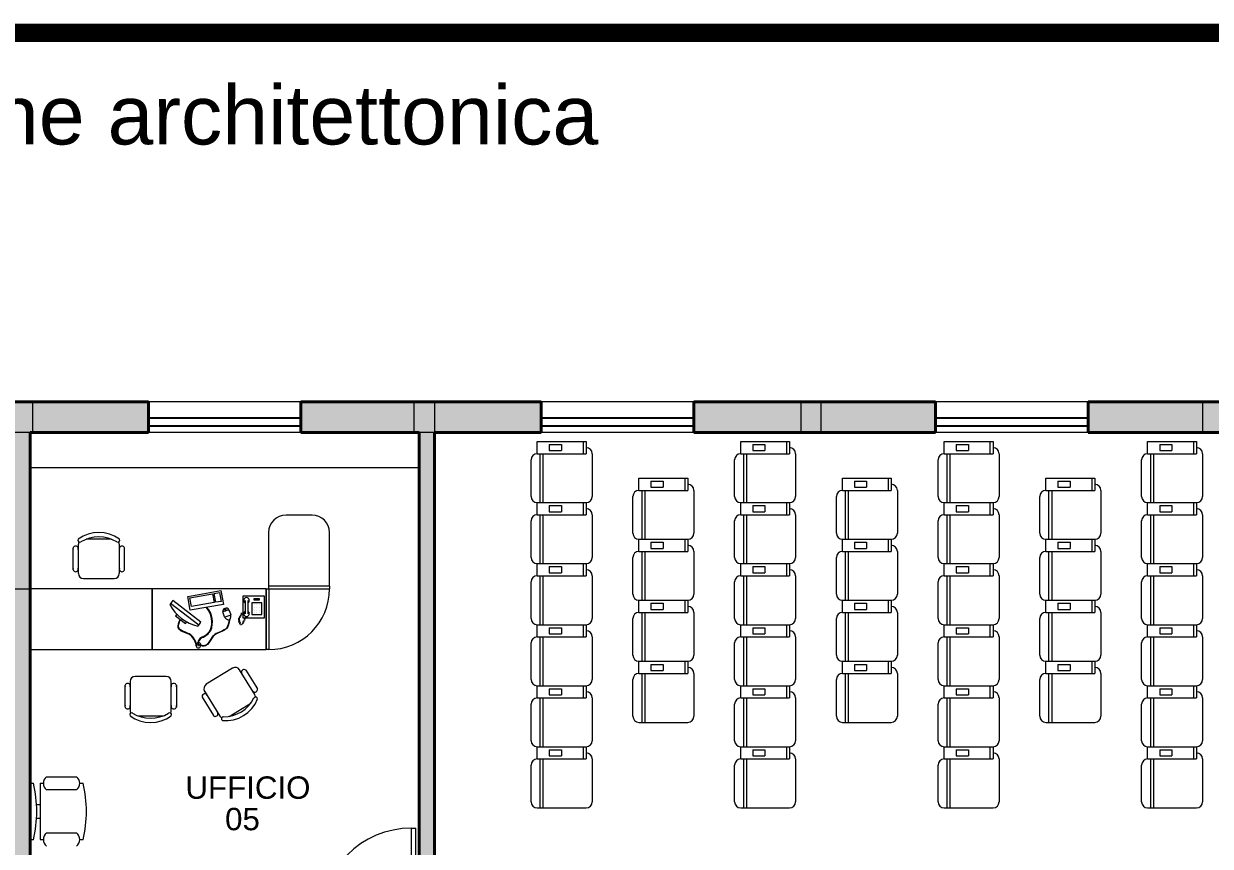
# Model space of a CAD drawing. Header units: millimetres. Extents: x 302.6 to 349.1, y 166.4 to 192.5.
# Drawn here: x 320.04 to 331.7, y 182.77 to 190.85 of the extents above; entities that cross this region are included whole.
import ezdxf

# ---------------------------------------------------------------- set-up
doc = ezdxf.new("R2010")
doc.units = ezdxf.units.MM
for name, color, linetype, lineweight in [('ARREDI attrezzature - furniture', 175, 'Continuous', 9), ('MURATURA sezioni - section wall', 7, 'Continuous', 40), ('PILASTRI struttura - structure', 7, 'Continuous', 13), ('PORTE  - doors', 252, 'Continuous', 5), ('PROIEZIONI finissime - fine lines', 251, 'Continuous', 9), ('www.archweb.it - All rights reserved', 2, 'Continuous', 5)]:
    doc.layers.add(name, color=color, linetype=linetype, lineweight=lineweight)
doc.layers.add('MURATURA tratteggi - hatch wall', color=253, linetype='Continuous', true_color=0xa1a1a1)
doc.layers.add('VETRATE sezioni - windows sections', color=171, linetype='Continuous', true_color=0x4d79ff)
doc.layers.add('SCRITTE - txt', color=252, linetype='Continuous')
doc.styles.get("Standard").update_dxf_attribs({"font": 'arial.ttf'})

msp = doc.modelspace()

# ---------------------------------------------------------------- hatches: boundary and pattern name
at = {"layer": 'MURATURA tratteggi - hatch wall'}
h = msp.add_hatch(color=256, dxfattribs=at)
h.dxf.hatch_style = 1
h.paths.add_polyline_path([(303.026, 186.835), (302.726, 186.835), (302.726, 178.747), (303.026, 178.747), (303.026, 179.797), (304.576, 179.797), (304.576, 179.947), (303.026, 179.947), (303.026, 181.947), (306.226, 181.947), (306.226, 182.097), (303.026, 182.097)])
h.paths.add_polyline_path([(304.376, 187.135), (303.026, 187.135), (303.026, 186.835), (304.376, 186.835)])
h.paths.add_polyline_path([(307.226, 187.135), (305.876, 187.135), (305.876, 186.835), (307.226, 186.835)])
h.paths.add_polyline_path([(308.539, 187.135), (307.426, 187.135), (307.426, 186.835), (308.539, 186.835)])
h.paths.add_polyline_path([(307.376, 186.835), (307.226, 186.835), (307.226, 178.747), (307.376, 178.747)])
h.paths.add_polyline_path([(314.576, 182.097), (311.351, 182.097), (311.351, 186.835), (311.201, 186.835), (311.201, 182.097), (308.376, 182.097), (308.376, 181.947), (311.201, 181.947), (311.201, 179.947), (309.651, 179.947), (309.651, 179.797), (311.201, 179.797), (311.201, 178.747), (311.351, 178.747), (311.351, 179.797), (312.901, 179.797), (312.901, 179.947), (311.351, 179.947), (311.351, 181.947), (314.576, 181.947)])
h.paths.add_polyline_path([(306.226, 178.597), (304.576, 178.597), (304.576, 179.097), (304.426, 179.097), (304.426, 178.597), (303.026, 178.597), (303.026, 178.447), (306.226, 178.447)])
h.paths.add_polyline_path([(305.026, 176.447), (304.726, 176.447), (304.726, 175.397), (302.726, 175.397), (302.726, 173.597), (303.026, 173.597), (303.026, 175.097), (304.876, 175.097), (304.876, 174.897), (305.026, 174.897), (305.026, 175.097)])
h.paths.add_polyline_path([(307.226, 173.597), (305.026, 173.597), (305.026, 173.997), (304.876, 173.997), (304.876, 173.597), (303.026, 173.597), (303.026, 173.297), (307.226, 173.297)])
h.paths.add_polyline_path([(314.426, 176.447), (306.726, 176.447), (306.726, 176.297), (311.176, 176.297), (311.176, 173.597), (311.326, 173.597), (311.326, 176.297), (314.426, 176.297)])
h.paths.add_polyline_path([(320.286, 176.447), (320.126, 176.447), (315.576, 176.447), (315.576, 176.297), (319.976, 176.297), (319.976, 173.597), (320.126, 173.597), (320.126, 176.297), (320.286, 176.297)])
h.paths.add_polyline_path([(325.18, 176.447), (321.286, 176.447), (321.286, 176.297), (323.876, 176.297), (323.876, 173.597), (324.076, 173.597), (324.076, 176.297), (325.18, 176.297)])
h.paths.add_polyline_path([(311.176, 173.597), (307.426, 173.597), (307.426, 173.297), (311.176, 173.297)])
h.paths.add_polyline_path([(315.551, 173.597), (314.426, 173.597), (314.426, 175.297), (314.426, 175.447), (314.276, 175.447), (314.276, 173.597), (311.376, 173.597), (311.376, 173.297), (315.551, 173.297)])
h.paths.add_polyline_path([(315.726, 175.447), (315.12, 175.447), (315.12, 175.297), (315.576, 175.297), (315.576, 173.597), (315.726, 173.597)])
h.paths.add_polyline_path([(319.926, 173.597), (315.751, 173.597), (315.751, 173.297), (319.926, 173.297)])
h.paths.add_polyline_path([(323.876, 173.597), (320.126, 173.597), (320.126, 173.297), (323.876, 173.297)])
h.paths.add_polyline_path([(327.676, 173.597), (324.076, 173.597), (324.076, 173.297), (327.676, 173.297)])
h.paths.add_polyline_path([(331.626, 173.597), (327.876, 173.597), (327.876, 173.297), (331.626, 173.297)])
h.paths.add_polyline_path([(336.001, 173.597), (331.826, 173.597), (331.826, 173.297), (336.001, 173.297)])
h.paths.add_polyline_path([(340.376, 173.597), (336.201, 173.597), (336.201, 173.297), (340.376, 173.297)])
h.paths.add_polyline_path([(339.225, 176.447), (332.978, 176.447), (332.978, 176.297), (336.026, 176.297), (336.026, 173.597), (336.176, 173.597), (336.176, 176.297), (339.225, 176.297)])
h.paths.add_polyline_path([(331.776, 176.447), (331.163, 176.447), (331.163, 176.297), (331.626, 176.297), (331.626, 175.447), (331.626, 173.597), (331.776, 173.597), (331.776, 175.297), (333.628, 175.297), (333.628, 175.447), (331.776, 175.447)])
h.paths.add_polyline_path([(311.176, 187.135), (310.039, 187.135), (310.039, 186.835), (311.176, 186.835)])
h.paths.add_polyline_path([(312.714, 187.135), (311.376, 187.135), (311.376, 186.835), (312.714, 186.835)])
h.paths.add_polyline_path([(315.551, 187.135), (314.214, 187.135), (314.214, 186.835), (315.551, 186.835)])
h.paths.add_polyline_path([(317.089, 187.135), (315.751, 187.135), (315.751, 186.835), (317.089, 186.835)])
h.paths.add_polyline_path([(319.926, 187.135), (318.589, 187.135), (318.589, 186.835), (319.926, 186.835)])
h.paths.add_polyline_path([(321.264, 187.135), (320.126, 187.135), (320.126, 186.835), (321.264, 186.835)])
h.paths.add_polyline_path([(323.876, 187.135), (322.764, 187.135), (322.764, 186.835), (323.876, 186.835)])
h.paths.add_polyline_path([(325.126, 187.135), (324.076, 187.135), (324.076, 186.835), (325.126, 186.835)])
h.paths.add_polyline_path([(327.676, 187.135), (326.626, 187.135), (326.626, 186.835), (327.676, 186.835)])
h.paths.add_polyline_path([(329.001, 187.135), (327.876, 187.135), (327.876, 186.835), (329.001, 186.835)])
h.paths.add_polyline_path([(336.001, 187.135), (334.664, 187.135), (334.664, 186.835), (336.001, 186.835)])
h.paths.add_polyline_path([(331.626, 187.135), (330.501, 187.135), (330.501, 186.835), (331.626, 186.835)])
h.paths.add_polyline_path([(333.164, 187.135), (331.826, 187.135), (331.826, 186.835), (333.164, 186.835)])
h.paths.add_polyline_path([(337.539, 187.135), (336.201, 187.135), (336.201, 186.835), (337.539, 186.835)])
h.paths.add_polyline_path([(340.376, 187.135), (339.039, 187.135), (339.039, 186.835), (340.376, 186.835)])
h.paths.add_polyline_path([(341.701, 187.135), (340.576, 187.135), (340.576, 186.835), (341.701, 186.835)])
h.paths.add_polyline_path([(344.326, 187.135), (343.201, 187.135), (343.201, 186.835), (344.326, 186.835)])
h.paths.add_polyline_path([(348.726, 187.135), (344.526, 187.135), (344.526, 186.835), (348.726, 186.835)])
h.paths.add_polyline_path([(349.026, 186.835), (348.726, 186.835), (348.726, 178.747), (349.026, 178.747)])
h.paths.add_polyline_path([(348.726, 178.747), (346.726, 178.747), (346.726, 178.447), (348.726, 178.447)])
h.paths.add_polyline_path([(347.026, 176.447), (346.726, 176.447), (346.726, 174.897), (346.876, 174.897), (346.876, 175.097), (348.726, 175.097), (348.726, 173.597), (349.026, 173.597), (349.026, 175.397), (347.026, 175.397)])
h.paths.add_polyline_path([(348.726, 173.597), (346.876, 173.597), (346.876, 173.997), (346.726, 173.997), (346.726, 173.597), (344.526, 173.597), (344.526, 173.297), (348.726, 173.297)])
h.paths.add_polyline_path([(344.326, 173.597), (340.576, 173.597), (340.576, 173.297), (344.326, 173.297)])
h.paths.add_polyline_path([(340.576, 176.297), (345.026, 176.297), (345.026, 176.447), (340.426, 176.447), (340.426, 175.447), (338.575, 175.447), (338.575, 175.297), (340.426, 175.297), (340.426, 173.597), (340.576, 173.597)])
h.paths.add_polyline_path([(311.176, 178.597), (309.801, 178.597), (309.801, 179.097), (309.651, 179.097), (309.651, 178.597), (308.426, 178.597), (308.426, 178.447), (311.176, 178.447)])
h.paths.add_polyline_path([(314.551, 178.597), (312.901, 178.597), (312.901, 179.097), (312.751, 179.097), (312.751, 178.597), (311.376, 178.597), (311.376, 178.447), (314.551, 178.447)])
h.paths.add_polyline_path([(315.726, 186.835), (315.576, 186.835), (315.576, 178.747), (315.726, 178.747)])
h.paths.add_polyline_path([(322.926, 182.097), (320.101, 182.097), (320.101, 186.835), (319.951, 186.835), (319.951, 182.097), (316.726, 182.097), (316.726, 181.947), (319.951, 181.947), (319.951, 179.947), (318.401, 179.947), (318.401, 179.797), (319.951, 179.797), (319.951, 178.747), (320.101, 178.747), (320.101, 179.797), (321.651, 179.797), (321.651, 179.947), (320.101, 179.947), (320.101, 181.947), (322.926, 181.947)])
h.paths.add_polyline_path([(319.926, 178.597), (318.551, 178.597), (318.551, 179.097), (318.401, 179.097), (318.401, 178.597), (316.751, 178.597), (316.751, 178.447), (319.926, 178.447)])
h.paths.add_polyline_path([(322.876, 178.597), (321.651, 178.597), (321.651, 179.097), (321.501, 179.097), (321.501, 178.597), (320.126, 178.597), (320.126, 178.447), (322.876, 178.447)])
h.paths.add_polyline_path([(324.076, 186.835), (323.926, 186.835), (323.926, 178.747), (324.076, 178.747)])
h.paths.add_polyline_path([(337.375, 175.697), (337.325, 175.697), (337.325, 175.447), (336.176, 175.447), (336.176, 175.397), (337.375, 175.397)], flags=17)
h.paths.add_polyline_path([(337.375, 174.797), (337.325, 174.797), (337.325, 174.547), (336.176, 174.547), (336.176, 174.497), (337.375, 174.497)], flags=17)
h.paths.add_polyline_path([(337.376, 173.897), (337.326, 173.897), (337.326, 173.597), (337.376, 173.597)], flags=17)
h.paths.add_polyline_path([(336.026, 175.447), (334.878, 175.447), (334.878, 175.697), (334.828, 175.697), (334.828, 175.397), (336.026, 175.397)], flags=17)
h.paths.add_polyline_path([(336.026, 174.547), (334.878, 174.547), (334.878, 174.797), (334.828, 174.797), (334.828, 174.497), (336.026, 174.497)], flags=17)
h.paths.add_polyline_path([(334.876, 173.897), (334.826, 173.897), (334.826, 173.597), (334.876, 173.597)], flags=17)
at = {"layer": 'MURATURA tratteggi - hatch wall', "true_color": 0x707070}
h = msp.add_hatch(color=8, dxfattribs=at)
h.dxf.hatch_style = 1
h.paths.add_polyline_path([(349.026, 173.297), (348.726, 173.297), (348.726, 173.597), (349.026, 173.597)], flags=17)
h.paths.add_polyline_path([(349.026, 173.297), (348.726, 173.297), (348.726, 173.597), (349.026, 173.597)], flags=17)
h.paths.add_polyline_path([(348.726, 186.835), (349.026, 186.835), (349.026, 187.135), (348.726, 187.135)])
h.paths.add_polyline_path([(344.326, 173.297), (344.526, 173.297), (344.526, 173.597), (344.326, 173.597)], flags=17)
h.paths.add_polyline_path([(344.326, 173.297), (344.526, 173.297), (344.526, 173.597), (344.326, 173.597)], flags=17)
h.paths.add_polyline_path([(348.726, 173.297), (349.026, 173.297), (349.026, 173.597), (348.726, 173.597)], flags=17)
h.paths.add_polyline_path([(348.726, 173.297), (349.026, 173.297), (349.026, 173.597), (348.726, 173.597)], flags=17)
h.paths.add_polyline_path([(302.726, 173.297), (303.026, 173.297), (303.026, 173.597), (302.726, 173.597)], flags=17)
h.paths.add_polyline_path([(302.726, 173.297), (303.026, 173.297), (303.026, 173.597), (302.726, 173.597)], flags=17)
h.paths.add_polyline_path([(307.226, 173.297), (307.426, 173.297), (307.426, 173.597), (307.226, 173.597)], flags=17)
h.paths.add_polyline_path([(307.226, 173.297), (307.426, 173.297), (307.426, 173.597), (307.226, 173.597)], flags=17)
h.paths.add_polyline_path([(311.176, 173.297), (311.376, 173.297), (311.376, 173.597), (311.176, 173.597)], flags=17)
h.paths.add_polyline_path([(315.551, 173.297), (315.751, 173.297), (315.751, 173.597), (315.551, 173.597)])
h.paths.add_polyline_path([(311.176, 173.297), (311.376, 173.297), (311.376, 173.597), (311.176, 173.597)], flags=17)
h.paths.add_polyline_path([(319.926, 173.297), (320.126, 173.297), (320.126, 173.597), (319.926, 173.597)])
h.paths.add_polyline_path([(324.076, 173.297), (323.876, 173.297), (323.876, 173.597), (324.076, 173.597)])
h.paths.add_polyline_path([(336.201, 173.297), (336.001, 173.297), (336.001, 173.597), (336.201, 173.597)])
h.paths.add_polyline_path([(340.576, 173.297), (340.376, 173.297), (340.376, 173.597), (340.576, 173.597)])
h.paths.add_polyline_path([(331.826, 173.297), (331.626, 173.297), (331.626, 173.597), (331.826, 173.597)])
h.paths.add_polyline_path([(327.676, 173.297), (327.876, 173.297), (327.876, 173.597), (327.676, 173.597)])
h.paths.add_polyline_path([(324.076, 186.835), (323.876, 186.835), (323.876, 187.135), (324.076, 187.135)])
h.paths.add_polyline_path([(320.126, 186.835), (319.926, 186.835), (319.926, 187.135), (320.126, 187.135)])
h.paths.add_polyline_path([(324.076, 178.447), (323.876, 178.447), (323.876, 178.747), (324.076, 178.747)])
h.paths.add_polyline_path([(320.126, 178.447), (319.926, 178.447), (319.926, 178.747), (320.126, 178.747)])
h.paths.add_polyline_path([(315.751, 186.835), (315.551, 186.835), (315.551, 187.135), (315.751, 187.135)])
h.paths.add_polyline_path([(315.751, 178.447), (315.551, 178.447), (315.551, 178.747), (315.751, 178.747)])
h.paths.add_polyline_path([(303.026, 186.835), (302.726, 186.835), (302.726, 187.135), (303.026, 187.135)])
h.paths.add_polyline_path([(303.026, 178.447), (302.726, 178.447), (302.726, 178.747), (303.026, 178.747)])
h.paths.add_polyline_path([(311.376, 186.835), (311.176, 186.835), (311.176, 187.135), (311.376, 187.135)])
h.paths.add_polyline_path([(307.426, 186.835), (307.226, 186.835), (307.226, 187.135), (307.426, 187.135)])
h.paths.add_polyline_path([(311.376, 178.447), (311.176, 178.447), (311.176, 178.747), (311.376, 178.747)])
h.paths.add_polyline_path([(307.426, 178.447), (307.226, 178.447), (307.226, 178.747), (307.426, 178.747)])
h.paths.add_polyline_path([(327.676, 186.835), (327.876, 186.835), (327.876, 187.135), (327.676, 187.135)])
h.paths.add_polyline_path([(331.626, 186.835), (331.826, 186.835), (331.826, 187.135), (331.626, 187.135)])
h.paths.add_polyline_path([(327.676, 178.447), (327.876, 178.447), (327.876, 178.747), (327.676, 178.747)])
h.paths.add_polyline_path([(331.626, 178.447), (331.826, 178.447), (331.826, 178.747), (331.626, 178.747)])
h.paths.add_polyline_path([(336.001, 186.835), (336.201, 186.835), (336.201, 187.135), (336.001, 187.135)])
h.paths.add_polyline_path([(336.001, 178.447), (336.201, 178.447), (336.201, 178.747), (336.001, 178.747)])
h.paths.add_polyline_path([(348.726, 178.447), (349.026, 178.447), (349.026, 178.747), (348.726, 178.747)])
h.paths.add_polyline_path([(340.376, 186.835), (340.576, 186.835), (340.576, 187.135), (340.376, 187.135)])
h.paths.add_polyline_path([(344.326, 186.835), (344.526, 186.835), (344.526, 187.135), (344.326, 187.135)])
h.paths.add_polyline_path([(340.376, 178.447), (340.576, 178.447), (340.576, 178.747), (340.376, 178.747)])
h.paths.add_polyline_path([(344.326, 178.447), (344.526, 178.447), (344.526, 178.747), (344.326, 178.747)])

# ---------------------------------------------------------------- linework, layer by layer
at = {"layer": 'ARREDI attrezzature - furniture'}
for p, q in [((325.086, 186.745), (325.566, 186.745)), ((325.086, 186.625), (325.086, 186.745)), ((325.536, 186.745), (325.536, 186.625)), ((325.566, 186.745), (325.566, 186.625)), ((327.086, 186.745), (327.566, 186.745)), ((327.086, 186.625), (327.086, 186.745)), ((327.536, 186.745), (327.536, 186.625)), ((327.566, 186.745), (327.566, 186.625)), ((329.086, 186.745), (329.566, 186.745)), ((329.086, 186.625), (329.086, 186.745)), ((329.536, 186.745), (329.536, 186.625)), ((329.566, 186.745), (329.566, 186.625)), ((331.086, 186.745), (331.566, 186.745)), ((331.086, 186.625), (331.086, 186.745)), ((331.536, 186.745), (331.536, 186.625)), ((331.566, 186.745), (331.566, 186.625)), ((325.086, 186.625), (325.566, 186.625)), ((325.116, 186.145), (325.116, 186.625)), ((325.146, 186.145), (325.146, 186.625)), ((325.204, 186.715), (325.324, 186.715)), ((325.204, 186.715), (325.204, 186.655)), ((325.204, 186.655), (325.324, 186.655)), ((325.324, 186.715), (325.324, 186.655)), ((325.626, 186.625), (325.626, 186.205)), ((327.086, 186.625), (327.566, 186.625)), ((327.116, 186.145), (327.116, 186.625)), ((327.146, 186.145), (327.146, 186.625)), ((327.204, 186.715), (327.324, 186.715)), ((327.204, 186.715), (327.204, 186.655)), ((327.204, 186.655), (327.324, 186.655)), ((327.324, 186.715), (327.324, 186.655)), ((327.626, 186.625), (327.626, 186.205)), ((329.086, 186.625), (329.566, 186.625)), ((329.116, 186.145), (329.116, 186.625)), ((329.146, 186.145), (329.146, 186.625)), ((329.204, 186.715), (329.324, 186.715)), ((329.204, 186.715), (329.204, 186.655)), ((329.204, 186.655), (329.324, 186.655)), ((329.324, 186.715), (329.324, 186.655)), ((329.626, 186.625), (329.626, 186.205)), ((331.086, 186.625), (331.566, 186.625)), ((331.116, 186.145), (331.116, 186.625)), ((331.146, 186.145), (331.146, 186.625)), ((331.204, 186.715), (331.324, 186.715)), ((331.204, 186.715), (331.204, 186.655)), ((331.204, 186.655), (331.324, 186.655)), ((331.324, 186.715), (331.324, 186.655)), ((331.626, 186.625), (331.626, 186.205)), ((325.026, 186.205), (325.026, 186.565)), ((327.026, 186.205), (327.026, 186.565)), ((329.026, 186.205), (329.026, 186.565)), ((331.026, 186.205), (331.026, 186.565)), ((326.086, 186.385), (326.566, 186.385)), ((326.086, 186.265), (326.086, 186.385)), ((326.536, 186.385), (326.536, 186.265)), ((326.566, 186.385), (326.566, 186.265)), ((328.086, 186.385), (328.566, 186.385)), ((328.086, 186.265), (328.086, 186.385)), ((328.536, 186.385), (328.536, 186.265)), ((328.566, 186.385), (328.566, 186.265)), ((330.086, 186.385), (330.566, 186.385)), ((330.086, 186.265), (330.086, 186.385)), ((330.536, 186.385), (330.536, 186.265)), ((330.566, 186.385), (330.566, 186.265)), ((326.086, 186.265), (326.566, 186.265)), ((326.116, 185.785), (326.116, 186.265)), ((326.146, 185.785), (326.146, 186.265)), ((326.204, 186.355), (326.324, 186.355)), ((326.204, 186.355), (326.204, 186.295)), ((326.204, 186.295), (326.324, 186.295)), ((326.324, 186.355), (326.324, 186.295)), ((326.626, 186.265), (326.626, 185.845)), ((328.086, 186.265), (328.566, 186.265)), ((328.116, 185.785), (328.116, 186.265)), ((328.146, 185.785), (328.146, 186.265)), ((328.204, 186.355), (328.324, 186.355)), ((328.204, 186.355), (328.204, 186.295)), ((328.204, 186.295), (328.324, 186.295)), ((328.324, 186.355), (328.324, 186.295)), ((328.626, 186.265), (328.626, 185.845)), ((330.086, 186.265), (330.566, 186.265)), ((330.116, 185.785), (330.116, 186.265)), ((330.146, 185.785), (330.146, 186.265)), ((330.204, 186.355), (330.324, 186.355)), ((330.204, 186.355), (330.204, 186.295)), ((330.204, 186.295), (330.324, 186.295)), ((330.324, 186.355), (330.324, 186.295)), ((330.626, 186.265), (330.626, 185.845)), ((325.086, 186.145), (325.566, 186.145)), ((325.086, 186.025), (325.086, 186.145)), ((325.086, 186.145), (325.566, 186.145)), ((325.536, 186.145), (325.536, 186.025)), ((325.566, 186.145), (325.566, 186.025)), ((326.026, 185.845), (326.026, 186.205)), ((327.086, 186.145), (327.566, 186.145)), ((327.086, 186.025), (327.086, 186.145)), ((327.086, 186.145), (327.566, 186.145)), ((327.536, 186.145), (327.536, 186.025)), ((327.566, 186.145), (327.566, 186.025)), ((328.026, 185.845), (328.026, 186.205)), ((329.086, 186.145), (329.566, 186.145)), ((329.086, 186.025), (329.086, 186.145)), ((329.086, 186.145), (329.566, 186.145)), ((329.536, 186.145), (329.536, 186.025)), ((329.566, 186.145), (329.566, 186.025)), ((330.026, 185.845), (330.026, 186.205)), ((331.086, 186.145), (331.566, 186.145)), ((331.086, 186.025), (331.086, 186.145)), ((331.086, 186.145), (331.566, 186.145)), ((331.536, 186.145), (331.536, 186.025)), ((331.566, 186.145), (331.566, 186.025)), ((325.086, 186.025), (325.566, 186.025)), ((325.116, 185.545), (325.116, 186.025)), ((325.146, 185.545), (325.146, 186.025)), ((325.204, 186.115), (325.324, 186.115)), ((325.204, 186.115), (325.204, 186.055)), ((325.204, 186.055), (325.324, 186.055)), ((325.324, 186.115), (325.324, 186.055)), ((325.626, 186.025), (325.626, 185.605)), ((327.086, 186.025), (327.566, 186.025)), ((327.116, 185.545), (327.116, 186.025)), ((327.146, 185.545), (327.146, 186.025)), ((327.204, 186.115), (327.324, 186.115)), ((327.204, 186.115), (327.204, 186.055)), ((327.204, 186.055), (327.324, 186.055)), ((327.324, 186.115), (327.324, 186.055)), ((327.626, 186.025), (327.626, 185.605)), ((329.086, 186.025), (329.566, 186.025)), ((329.116, 185.545), (329.116, 186.025)), ((329.146, 185.545), (329.146, 186.025)), ((329.204, 186.115), (329.324, 186.115)), ((329.204, 186.115), (329.204, 186.055)), ((329.204, 186.055), (329.324, 186.055)), ((329.324, 186.115), (329.324, 186.055)), ((329.626, 186.025), (329.626, 185.605)), ((331.086, 186.025), (331.566, 186.025)), ((331.116, 185.545), (331.116, 186.025)), ((331.146, 185.545), (331.146, 186.025)), ((331.204, 186.115), (331.324, 186.115)), ((331.204, 186.115), (331.204, 186.055)), ((331.204, 186.055), (331.324, 186.055)), ((331.324, 186.115), (331.324, 186.055)), ((331.626, 186.025), (331.626, 185.605)), ((325.026, 185.605), (325.026, 185.965)), ((327.026, 185.605), (327.026, 185.965)), ((329.026, 185.605), (329.026, 185.965)), ((331.026, 185.605), (331.026, 185.965)), ((326.086, 185.785), (326.566, 185.785)), ((326.086, 185.665), (326.086, 185.785)), ((326.086, 185.785), (326.566, 185.785)), ((326.536, 185.785), (326.536, 185.665)), ((326.566, 185.785), (326.566, 185.665)), ((328.086, 185.785), (328.566, 185.785)), ((328.086, 185.665), (328.086, 185.785)), ((328.086, 185.785), (328.566, 185.785)), ((328.536, 185.785), (328.536, 185.665)), ((328.566, 185.785), (328.566, 185.665)), ((330.086, 185.785), (330.566, 185.785)), ((330.086, 185.665), (330.086, 185.785)), ((330.086, 185.785), (330.566, 185.785)), ((330.536, 185.785), (330.536, 185.665)), ((330.566, 185.785), (330.566, 185.665)), ((326.204, 185.755), (326.324, 185.755)), ((326.204, 185.755), (326.204, 185.695)), ((326.204, 185.695), (326.324, 185.695)), ((326.324, 185.755), (326.324, 185.695)), ((328.204, 185.755), (328.324, 185.755)), ((328.204, 185.755), (328.204, 185.695)), ((328.204, 185.695), (328.324, 185.695)), ((328.324, 185.755), (328.324, 185.695)), ((330.204, 185.755), (330.324, 185.755)), ((330.204, 185.755), (330.204, 185.695)), ((330.204, 185.695), (330.324, 185.695)), ((330.324, 185.755), (330.324, 185.695)), ((326.026, 185.245), (326.026, 185.605)), ((326.086, 185.665), (326.566, 185.665)), ((326.116, 185.185), (326.116, 185.665)), ((326.146, 185.185), (326.146, 185.665)), ((326.626, 185.665), (326.626, 185.245)), ((328.026, 185.245), (328.026, 185.605)), ((328.086, 185.665), (328.566, 185.665)), ((328.116, 185.185), (328.116, 185.665)), ((328.146, 185.185), (328.146, 185.665)), ((328.626, 185.665), (328.626, 185.245)), ((330.026, 185.245), (330.026, 185.605)), ((330.086, 185.665), (330.566, 185.665)), ((330.116, 185.185), (330.116, 185.665)), ((330.146, 185.185), (330.146, 185.665)), ((330.626, 185.665), (330.626, 185.245)), ((325.086, 185.545), (325.566, 185.545)), ((325.086, 185.425), (325.086, 185.545)), ((325.086, 185.545), (325.566, 185.545)), ((325.204, 185.515), (325.324, 185.515)), ((325.204, 185.515), (325.204, 185.455)), ((325.204, 185.455), (325.324, 185.455)), ((325.324, 185.515), (325.324, 185.455)), ((325.536, 185.545), (325.536, 185.425)), ((325.566, 185.545), (325.566, 185.425)), ((327.086, 185.545), (327.566, 185.545)), ((327.086, 185.425), (327.086, 185.545)), ((327.086, 185.545), (327.566, 185.545)), ((327.204, 185.515), (327.324, 185.515)), ((327.204, 185.515), (327.204, 185.455)), ((327.204, 185.455), (327.324, 185.455)), ((327.324, 185.515), (327.324, 185.455)), ((327.536, 185.545), (327.536, 185.425)), ((327.566, 185.545), (327.566, 185.425)), ((329.086, 185.545), (329.566, 185.545)), ((329.086, 185.425), (329.086, 185.545)), ((329.086, 185.545), (329.566, 185.545)), ((329.204, 185.515), (329.324, 185.515)), ((329.204, 185.515), (329.204, 185.455)), ((329.204, 185.455), (329.324, 185.455)), ((329.324, 185.515), (329.324, 185.455)), ((329.536, 185.545), (329.536, 185.425)), ((329.566, 185.545), (329.566, 185.425)), ((331.086, 185.545), (331.566, 185.545)), ((331.086, 185.425), (331.086, 185.545)), ((331.086, 185.545), (331.566, 185.545)), ((331.204, 185.515), (331.324, 185.515)), ((331.204, 185.515), (331.204, 185.455)), ((331.204, 185.455), (331.324, 185.455)), ((331.324, 185.515), (331.324, 185.455)), ((331.536, 185.545), (331.536, 185.425)), ((331.566, 185.545), (331.566, 185.425)), ((325.026, 185.005), (325.026, 185.365)), ((325.086, 185.425), (325.566, 185.425)), ((325.116, 184.945), (325.116, 185.425)), ((325.146, 184.945), (325.146, 185.425)), ((325.626, 185.425), (325.626, 185.005)), ((327.026, 185.005), (327.026, 185.365)), ((327.086, 185.425), (327.566, 185.425)), ((327.116, 184.945), (327.116, 185.425)), ((327.146, 184.945), (327.146, 185.425)), ((327.626, 185.425), (327.626, 185.005)), ((329.026, 185.005), (329.026, 185.365)), ((329.086, 185.425), (329.566, 185.425)), ((329.116, 184.945), (329.116, 185.425)), ((329.146, 184.945), (329.146, 185.425)), ((329.626, 185.425), (329.626, 185.005)), ((331.026, 185.005), (331.026, 185.365)), ((331.086, 185.425), (331.566, 185.425)), ((331.116, 184.945), (331.116, 185.425)), ((331.146, 184.945), (331.146, 185.425)), ((331.626, 185.425), (331.626, 185.005)), ((321.652, 185.223), (321.977, 185.28)), ((321.676, 185.086), (321.652, 185.223)), ((321.672, 185.209), (321.895, 185.248)), ((321.687, 185.123), (321.672, 185.209)), ((321.895, 185.248), (321.91, 185.162)), ((321.912, 185.251), (321.963, 185.26)), ((321.927, 185.165), (321.912, 185.251)), ((321.963, 185.26), (321.978, 185.174)), ((321.977, 185.28), (322.002, 185.143)), ((322.407, 185.224), (322.192, 185.224)), ((322.192, 185.224), (322.192, 185.011)), ((322.407, 185.011), (322.407, 185.224)), ((322.002, 185.143), (321.676, 185.086)), ((321.91, 185.162), (321.687, 185.123)), ((321.978, 185.174), (321.927, 185.165)), ((322.379, 185.159), (322.281, 185.159)), ((322.281, 185.159), (322.281, 185.044)), ((322.355, 185.2), (322.301, 185.2)), ((322.301, 185.2), (322.301, 185.188)), ((322.301, 185.188), (322.355, 185.188)), ((322.355, 185.188), (322.355, 185.2)), ((322.379, 185.044), (322.379, 185.159)), ((326.086, 185.185), (326.566, 185.185)), ((326.086, 185.065), (326.086, 185.185)), ((326.086, 185.185), (326.566, 185.185)), ((326.204, 185.155), (326.324, 185.155)), ((326.204, 185.155), (326.204, 185.095)), ((326.204, 185.095), (326.324, 185.095)), ((326.324, 185.155), (326.324, 185.095)), ((326.536, 185.185), (326.536, 185.065)), ((326.566, 185.185), (326.566, 185.065)), ((328.086, 185.185), (328.566, 185.185)), ((328.086, 185.065), (328.086, 185.185)), ((328.086, 185.185), (328.566, 185.185)), ((328.204, 185.155), (328.324, 185.155)), ((328.204, 185.155), (328.204, 185.095)), ((328.204, 185.095), (328.324, 185.095)), ((328.324, 185.155), (328.324, 185.095)), ((328.536, 185.185), (328.536, 185.065)), ((328.566, 185.185), (328.566, 185.065)), ((330.086, 185.185), (330.566, 185.185)), ((330.086, 185.065), (330.086, 185.185)), ((330.086, 185.185), (330.566, 185.185)), ((330.204, 185.155), (330.324, 185.155)), ((330.204, 185.155), (330.204, 185.095)), ((330.204, 185.095), (330.324, 185.095)), ((330.324, 185.155), (330.324, 185.095)), ((330.536, 185.185), (330.536, 185.065)), ((330.566, 185.185), (330.566, 185.065)), ((322.192, 185.011), (322.407, 185.011)), ((322.281, 185.044), (322.379, 185.044)), ((326.026, 184.645), (326.026, 185.005)), ((326.086, 185.065), (326.566, 185.065)), ((326.116, 184.585), (326.116, 185.065)), ((326.146, 184.585), (326.146, 185.065)), ((326.626, 185.065), (326.626, 184.645)), ((328.026, 184.645), (328.026, 185.005)), ((328.086, 185.065), (328.566, 185.065)), ((328.116, 184.585), (328.116, 185.065)), ((328.146, 184.585), (328.146, 185.065)), ((328.626, 185.065), (328.626, 184.645)), ((330.026, 184.645), (330.026, 185.005)), ((330.086, 185.065), (330.566, 185.065)), ((330.116, 184.585), (330.116, 185.065)), ((330.146, 184.585), (330.146, 185.065)), ((330.626, 185.065), (330.626, 184.645)), ((325.086, 184.945), (325.566, 184.945)), ((325.086, 184.825), (325.086, 184.945)), ((325.086, 184.945), (325.566, 184.945)), ((325.204, 184.915), (325.324, 184.915)), ((325.204, 184.915), (325.204, 184.855)), ((325.204, 184.855), (325.324, 184.855)), ((325.324, 184.915), (325.324, 184.855)), ((325.536, 184.945), (325.536, 184.825)), ((325.566, 184.945), (325.566, 184.825)), ((327.086, 184.945), (327.566, 184.945)), ((327.086, 184.825), (327.086, 184.945)), ((327.086, 184.945), (327.566, 184.945)), ((327.204, 184.915), (327.324, 184.915)), ((327.204, 184.915), (327.204, 184.855)), ((327.204, 184.855), (327.324, 184.855)), ((327.324, 184.915), (327.324, 184.855)), ((327.536, 184.945), (327.536, 184.825)), ((327.566, 184.945), (327.566, 184.825)), ((329.086, 184.945), (329.566, 184.945)), ((329.086, 184.825), (329.086, 184.945)), ((329.086, 184.945), (329.566, 184.945)), ((329.204, 184.915), (329.324, 184.915)), ((329.204, 184.915), (329.204, 184.855)), ((329.204, 184.855), (329.324, 184.855)), ((329.324, 184.915), (329.324, 184.855)), ((329.536, 184.945), (329.536, 184.825)), ((329.566, 184.945), (329.566, 184.825)), ((331.086, 184.945), (331.566, 184.945)), ((331.086, 184.825), (331.086, 184.945)), ((331.086, 184.945), (331.566, 184.945)), ((331.204, 184.915), (331.324, 184.915)), ((331.204, 184.915), (331.204, 184.855)), ((331.204, 184.855), (331.324, 184.855)), ((331.324, 184.915), (331.324, 184.855)), ((331.536, 184.945), (331.536, 184.825)), ((331.566, 184.945), (331.566, 184.825)), ((325.026, 184.405), (325.026, 184.765)), ((325.086, 184.825), (325.566, 184.825)), ((325.116, 184.345), (325.116, 184.825)), ((325.146, 184.345), (325.146, 184.825)), ((325.626, 184.825), (325.626, 184.405)), ((327.026, 184.405), (327.026, 184.765)), ((327.086, 184.825), (327.566, 184.825)), ((327.116, 184.345), (327.116, 184.825)), ((327.146, 184.345), (327.146, 184.825)), ((327.626, 184.825), (327.626, 184.405)), ((329.026, 184.405), (329.026, 184.765)), ((329.086, 184.825), (329.566, 184.825)), ((329.116, 184.345), (329.116, 184.825)), ((329.146, 184.345), (329.146, 184.825)), ((329.626, 184.825), (329.626, 184.405)), ((331.026, 184.405), (331.026, 184.765)), ((331.086, 184.825), (331.566, 184.825)), ((331.116, 184.345), (331.116, 184.825)), ((331.146, 184.345), (331.146, 184.825)), ((331.626, 184.825), (331.626, 184.405)), ((326.086, 184.585), (326.566, 184.585)), ((326.086, 184.465), (326.086, 184.585)), ((326.086, 184.585), (326.566, 184.585)), ((326.204, 184.555), (326.324, 184.555)), ((326.204, 184.555), (326.204, 184.495)), ((326.324, 184.555), (326.324, 184.495)), ((326.536, 184.585), (326.536, 184.465)), ((326.566, 184.585), (326.566, 184.465)), ((328.086, 184.585), (328.566, 184.585)), ((328.086, 184.465), (328.086, 184.585)), ((328.086, 184.585), (328.566, 184.585)), ((328.204, 184.555), (328.324, 184.555)), ((328.204, 184.555), (328.204, 184.495)), ((328.324, 184.555), (328.324, 184.495)), ((328.536, 184.585), (328.536, 184.465)), ((328.566, 184.585), (328.566, 184.465)), ((330.086, 184.585), (330.566, 184.585)), ((330.086, 184.465), (330.086, 184.585)), ((330.086, 184.585), (330.566, 184.585)), ((330.204, 184.555), (330.324, 184.555)), ((330.204, 184.555), (330.204, 184.495)), ((330.324, 184.555), (330.324, 184.495)), ((330.536, 184.585), (330.536, 184.465)), ((330.566, 184.585), (330.566, 184.465)), ((326.026, 184.045), (326.026, 184.405)), ((326.086, 184.465), (326.566, 184.465)), ((326.116, 183.985), (326.116, 184.465)), ((326.146, 183.985), (326.146, 184.465)), ((326.204, 184.495), (326.324, 184.495)), ((326.626, 184.465), (326.626, 184.045)), ((328.026, 184.045), (328.026, 184.405)), ((328.086, 184.465), (328.566, 184.465)), ((328.116, 183.985), (328.116, 184.465)), ((328.146, 183.985), (328.146, 184.465)), ((328.204, 184.495), (328.324, 184.495)), ((328.626, 184.465), (328.626, 184.045)), ((330.026, 184.045), (330.026, 184.405)), ((330.086, 184.465), (330.566, 184.465)), ((330.116, 183.985), (330.116, 184.465)), ((330.146, 183.985), (330.146, 184.465)), ((330.204, 184.495), (330.324, 184.495)), ((330.626, 184.465), (330.626, 184.045)), ((325.086, 184.345), (325.566, 184.345)), ((325.086, 184.225), (325.086, 184.345)), ((325.086, 184.345), (325.566, 184.345)), ((325.204, 184.315), (325.324, 184.315)), ((325.204, 184.315), (325.204, 184.255)), ((325.324, 184.315), (325.324, 184.255)), ((325.536, 184.345), (325.536, 184.225)), ((325.566, 184.345), (325.566, 184.225)), ((327.086, 184.345), (327.566, 184.345)), ((327.086, 184.225), (327.086, 184.345)), ((327.086, 184.345), (327.566, 184.345)), ((327.204, 184.315), (327.324, 184.315)), ((327.204, 184.315), (327.204, 184.255)), ((327.324, 184.315), (327.324, 184.255)), ((327.536, 184.345), (327.536, 184.225)), ((327.566, 184.345), (327.566, 184.225)), ((329.086, 184.345), (329.566, 184.345)), ((329.086, 184.225), (329.086, 184.345)), ((329.086, 184.345), (329.566, 184.345)), ((329.204, 184.315), (329.324, 184.315)), ((329.204, 184.315), (329.204, 184.255)), ((329.324, 184.315), (329.324, 184.255)), ((329.536, 184.345), (329.536, 184.225)), ((329.566, 184.345), (329.566, 184.225)), ((331.086, 184.345), (331.566, 184.345)), ((331.086, 184.225), (331.086, 184.345)), ((331.086, 184.345), (331.566, 184.345)), ((331.204, 184.315), (331.324, 184.315)), ((331.204, 184.315), (331.204, 184.255)), ((331.324, 184.315), (331.324, 184.255)), ((331.536, 184.345), (331.536, 184.225)), ((331.566, 184.345), (331.566, 184.225)), ((325.026, 183.805), (325.026, 184.165)), ((325.086, 184.225), (325.566, 184.225)), ((325.116, 183.745), (325.116, 184.225)), ((325.146, 183.745), (325.146, 184.225)), ((325.204, 184.255), (325.324, 184.255)), ((325.626, 184.225), (325.626, 183.805)), ((327.026, 183.805), (327.026, 184.165)), ((327.086, 184.225), (327.566, 184.225)), ((327.116, 183.745), (327.116, 184.225)), ((327.146, 183.745), (327.146, 184.225)), ((327.204, 184.255), (327.324, 184.255)), ((327.626, 184.225), (327.626, 183.805)), ((329.026, 183.805), (329.026, 184.165)), ((329.086, 184.225), (329.566, 184.225)), ((329.116, 183.745), (329.116, 184.225)), ((329.146, 183.745), (329.146, 184.225)), ((329.204, 184.255), (329.324, 184.255)), ((329.626, 184.225), (329.626, 183.805)), ((331.026, 183.805), (331.026, 184.165)), ((331.086, 184.225), (331.566, 184.225)), ((331.116, 183.745), (331.116, 184.225)), ((331.146, 183.745), (331.146, 184.225)), ((331.204, 184.255), (331.324, 184.255)), ((331.626, 184.225), (331.626, 183.805)), ((326.086, 183.985), (326.566, 183.985)), ((328.086, 183.985), (328.566, 183.985)), ((330.086, 183.985), (330.566, 183.985)), ((325.086, 183.745), (325.566, 183.745)), ((325.086, 183.625), (325.086, 183.745)), ((325.086, 183.745), (325.566, 183.745)), ((325.204, 183.715), (325.324, 183.715)), ((325.204, 183.715), (325.204, 183.655)), ((325.324, 183.715), (325.324, 183.655)), ((325.536, 183.745), (325.536, 183.625)), ((325.566, 183.745), (325.566, 183.625)), ((327.086, 183.745), (327.566, 183.745)), ((327.086, 183.625), (327.086, 183.745)), ((327.086, 183.745), (327.566, 183.745)), ((327.204, 183.715), (327.324, 183.715)), ((327.204, 183.715), (327.204, 183.655)), ((327.324, 183.715), (327.324, 183.655)), ((327.536, 183.745), (327.536, 183.625)), ((327.566, 183.745), (327.566, 183.625)), ((329.086, 183.745), (329.566, 183.745)), ((329.086, 183.625), (329.086, 183.745)), ((329.086, 183.745), (329.566, 183.745)), ((329.204, 183.715), (329.324, 183.715)), ((329.204, 183.715), (329.204, 183.655)), ((329.324, 183.715), (329.324, 183.655)), ((329.536, 183.745), (329.536, 183.625)), ((329.566, 183.745), (329.566, 183.625)), ((331.086, 183.745), (331.566, 183.745)), ((331.086, 183.625), (331.086, 183.745)), ((331.086, 183.745), (331.566, 183.745)), ((331.204, 183.715), (331.324, 183.715)), ((331.204, 183.715), (331.204, 183.655)), ((331.324, 183.715), (331.324, 183.655)), ((331.536, 183.745), (331.536, 183.625)), ((331.566, 183.745), (331.566, 183.625)), ((325.086, 183.625), (325.566, 183.625)), ((325.116, 183.145), (325.116, 183.625)), ((325.146, 183.145), (325.146, 183.625)), ((325.204, 183.655), (325.324, 183.655)), ((325.626, 183.625), (325.626, 183.205)), ((327.086, 183.625), (327.566, 183.625)), ((327.116, 183.145), (327.116, 183.625)), ((327.146, 183.145), (327.146, 183.625)), ((327.204, 183.655), (327.324, 183.655)), ((327.626, 183.625), (327.626, 183.205)), ((329.086, 183.625), (329.566, 183.625)), ((329.116, 183.145), (329.116, 183.625)), ((329.146, 183.145), (329.146, 183.625)), ((329.204, 183.655), (329.324, 183.655)), ((329.626, 183.625), (329.626, 183.205)), ((331.086, 183.625), (331.566, 183.625)), ((331.116, 183.145), (331.116, 183.625)), ((331.146, 183.145), (331.146, 183.625)), ((331.204, 183.655), (331.324, 183.655)), ((331.626, 183.625), (331.626, 183.205)), ((325.026, 183.205), (325.026, 183.565)), ((327.026, 183.205), (327.026, 183.565)), ((329.026, 183.205), (329.026, 183.565)), ((331.026, 183.205), (331.026, 183.565)), ((325.086, 183.145), (325.566, 183.145)), ((327.086, 183.145), (327.566, 183.145)), ((329.086, 183.145), (329.566, 183.145)), ((331.086, 183.145), (331.566, 183.145))]:
    msp.add_line(p, q, dxfattribs=at)
at = {"layer": 'ARREDI attrezzature - furniture', "linetype": 'Continuous', "ltscale": 0.8}
for p, q in [((323.926, 186.485), (320.101, 186.485)), ((322.873, 186.021), (322.617, 186.021)), ((320.902, 185.785), (320.652, 185.785)), ((322.447, 185.297), (322.447, 185.851)), ((323.044, 185.323), (323.044, 185.851)), ((320.524, 185.484), (320.524, 185.699)), ((320.575, 185.735), (320.575, 185.449)), ((320.979, 185.449), (320.979, 185.735)), ((321.029, 185.484), (321.029, 185.699)), ((320.626, 185.398), (320.928, 185.398)), ((323.044, 185.323), (322.447, 185.323)), ((323.044, 185.323), (323.044, 185.297)), ((319.951, 185.297), (320.101, 185.297)), ((321.301, 185.297), (320.101, 185.297)), ((320.101, 185.297), (320.101, 184.7)), ((321.301, 184.7), (321.301, 185.297)), ((321.301, 185.297), (321.301, 184.7)), ((322.421, 185.297), (321.301, 185.297)), ((322.421, 185.297), (323.044, 185.297)), ((322.421, 185.297), (322.421, 184.7)), ((322.421, 184.7), (322.421, 185.297)), ((322.447, 185.297), (322.447, 184.7)), ((321.503, 185.182), (321.474, 185.144)), ((321.759, 184.94), (321.481, 185.153)), ((321.503, 185.182), (321.503, 185.182)), ((321.781, 184.969), (321.503, 185.182)), ((322.056, 185.092), (321.995, 185.07)), ((322.056, 185.092), (322.074, 185.044)), ((322.216, 185.183), (322.216, 185.052)), ((322.242, 185.183), (322.242, 185.052)), ((322.305, 185.139), (322.305, 185.139)), ((322.305, 185.114), (322.305, 185.114)), ((322.305, 185.089), (322.305, 185.089)), ((322.33, 185.139), (322.33, 185.139)), ((322.33, 185.114), (322.33, 185.114)), ((322.33, 185.089), (322.33, 185.089)), ((322.355, 185.139), (322.355, 185.139)), ((322.355, 185.114), (322.355, 185.114)), ((322.355, 185.089), (322.355, 185.089)), ((321.544, 185.049), (321.53, 185.031)), ((321.53, 185.031), (321.628, 184.956)), ((321.628, 184.956), (321.642, 184.974)), ((321.752, 184.931), (321.781, 184.969)), ((322.013, 185.021), (321.995, 185.07)), ((322.075, 185.04), (322.014, 185.018)), ((322.163, 185.007), (322.147, 185.001)), ((322.163, 184.996), (322.147, 184.991)), ((322.163, 184.986), (322.147, 184.98)), ((322.163, 184.975), (322.147, 184.97)), ((322.168, 185.017), (322.152, 185.012)), ((322.173, 185.028), (322.158, 185.022)), ((322.179, 185.038), (322.163, 185.033)), ((322.184, 185.049), (322.168, 185.043)), ((322.189, 185.059), (322.173, 185.054)), ((322.205, 184.97), (322.189, 184.965)), ((322.21, 184.98), (322.194, 184.975)), ((322.215, 184.991), (322.2, 184.986)), ((322.22, 185.026), (322.21, 184.996)), ((322.305, 185.065), (322.305, 185.065)), ((322.33, 185.065), (322.33, 185.065)), ((322.355, 185.065), (322.355, 185.065)), ((322.168, 184.965), (322.152, 184.959)), ((322.173, 184.954), (322.158, 184.949)), ((322.186, 184.947), (322.17, 184.941)), ((322.2, 184.959), (322.184, 184.954)), ((320.101, 184.7), (321.301, 184.7)), ((321.301, 184.7), (322.421, 184.7)), ((322.447, 184.7), (322.421, 184.7)), ((322.091, 184.518), (321.833, 184.359)), ((322.31, 184.258), (322.161, 184.501)), ((321.085, 184.386), (321.085, 184.1)), ((321.438, 184.436), (321.135, 184.436)), ((321.488, 184.1), (321.488, 184.386)), ((322.223, 184.498), (322.335, 184.315)), ((321.034, 184.35), (321.034, 184.135)), ((321.539, 184.35), (321.539, 184.135)), ((321.817, 184.29), (321.967, 184.046)), ((321.793, 184.233), (321.905, 184.051)), ((322.058, 184.044), (322.271, 184.175)), ((321.161, 184.049), (321.412, 184.049)), ((320.264, 183.451), (320.557, 183.451)), ((320.101, 183.386), (320.134, 183.386)), ((320.101, 183.386), (320.101, 182.833)), ((320.199, 183.386), (320.232, 183.386)), ((320.199, 183.386), (320.199, 182.833)), ((320.59, 183.386), (320.623, 183.386)), ((320.557, 183.321), (320.264, 183.321)), ((320.199, 183.175), (320.164, 183.175)), ((320.165, 183.044), (320.199, 183.044)), ((320.264, 182.898), (320.557, 182.898)), ((320.101, 182.833), (320.134, 182.833)), ((320.199, 182.833), (320.232, 182.833)), ((320.59, 182.833), (320.623, 182.833))]:
    msp.add_line(p, q, dxfattribs=at)
at = {"layer": 'ARREDI attrezzature - furniture'}
for centre, start, end in [((325.086, 186.565), 90, 180), ((325.566, 186.625), 0, 90), ((327.086, 186.565), 90, 180), ((327.566, 186.625), 0, 90), ((329.086, 186.565), 90, 180), ((329.566, 186.625), 0, 90), ((331.086, 186.565), 90, 180), ((331.566, 186.625), 0, 90), ((326.086, 186.205), 90, 180), ((326.566, 186.265), 0, 90), ((328.086, 186.205), 90, 180), ((328.566, 186.265), 0, 90), ((330.086, 186.205), 90, 180), ((330.566, 186.265), 0, 90), ((325.086, 186.205), 180, 270), ((325.566, 186.205), 270, 0), ((327.086, 186.205), 180, 270), ((327.566, 186.205), 270, 0), ((329.086, 186.205), 180, 270), ((329.566, 186.205), 270, 0), ((331.086, 186.205), 180, 270), ((331.566, 186.205), 270, 0), ((325.086, 185.965), 90, 180), ((325.566, 186.025), 0, 90), ((327.086, 185.965), 90, 180), ((327.566, 186.025), 0, 90), ((329.086, 185.965), 90, 180), ((329.566, 186.025), 0, 90), ((331.086, 185.965), 90, 180), ((331.566, 186.025), 0, 90), ((326.086, 185.845), 180, 270), ((326.566, 185.845), 270, 0), ((328.086, 185.845), 180, 270), ((328.566, 185.845), 270, 0), ((330.086, 185.845), 180, 270), ((330.566, 185.845), 270, 0), ((326.566, 185.665), 0, 90), ((328.566, 185.665), 0, 90), ((330.566, 185.665), 0, 90), ((325.086, 185.605), 180, 270), ((325.566, 185.605), 270, 0), ((326.086, 185.605), 90, 180), ((327.086, 185.605), 180, 270), ((327.566, 185.605), 270, 0), ((328.086, 185.605), 90, 180), ((329.086, 185.605), 180, 270), ((329.566, 185.605), 270, 0), ((330.086, 185.605), 90, 180), ((331.086, 185.605), 180, 270), ((331.566, 185.605), 270, 0), ((325.566, 185.425), 0, 90), ((327.566, 185.425), 0, 90), ((329.566, 185.425), 0, 90), ((331.566, 185.425), 0, 90), ((325.086, 185.365), 90, 180), ((327.086, 185.365), 90, 180), ((329.086, 185.365), 90, 180), ((331.086, 185.365), 90, 180), ((326.086, 185.245), 180, 270), ((326.566, 185.245), 270, 0), ((328.086, 185.245), 180, 270), ((328.566, 185.245), 270, 0), ((330.086, 185.245), 180, 270), ((330.566, 185.245), 270, 0), ((326.566, 185.065), 0, 90), ((328.566, 185.065), 0, 90), ((330.566, 185.065), 0, 90), ((325.086, 185.005), 180, 270), ((325.566, 185.005), 270, 0), ((326.086, 185.005), 90, 180), ((327.086, 185.005), 180, 270), ((327.566, 185.005), 270, 0), ((328.086, 185.005), 90, 180), ((329.086, 185.005), 180, 270), ((329.566, 185.005), 270, 0), ((330.086, 185.005), 90, 180), ((331.086, 185.005), 180, 270), ((331.566, 185.005), 270, 0), ((325.566, 184.825), 0, 90), ((327.566, 184.825), 0, 90), ((329.566, 184.825), 0, 90), ((331.566, 184.825), 0, 90), ((325.086, 184.765), 90, 180), ((327.086, 184.765), 90, 180), ((329.086, 184.765), 90, 180), ((331.086, 184.765), 90, 180), ((326.086, 184.645), 180, 270), ((326.566, 184.645), 270, 0), ((328.086, 184.645), 180, 270), ((328.566, 184.645), 270, 0), ((330.086, 184.645), 180, 270), ((330.566, 184.645), 270, 0), ((326.566, 184.465), 0, 90), ((328.566, 184.465), 0, 90), ((330.566, 184.465), 0, 90), ((325.086, 184.405), 180, 270), ((325.566, 184.405), 270, 0), ((326.086, 184.405), 90, 180), ((327.086, 184.405), 180, 270), ((327.566, 184.405), 270, 0), ((328.086, 184.405), 90, 180), ((329.086, 184.405), 180, 270), ((329.566, 184.405), 270, 0), ((330.086, 184.405), 90, 180), ((331.086, 184.405), 180, 270), ((331.566, 184.405), 270, 0), ((325.566, 184.225), 0, 90), ((327.566, 184.225), 0, 90), ((329.566, 184.225), 0, 90), ((331.566, 184.225), 0, 90), ((325.086, 184.165), 90, 180), ((327.086, 184.165), 90, 180), ((329.086, 184.165), 90, 180), ((331.086, 184.165), 90, 180), ((326.086, 184.045), 180, 270), ((326.566, 184.045), 270, 0), ((328.086, 184.045), 180, 270), ((328.566, 184.045), 270, 0), ((330.086, 184.045), 180, 270), ((330.566, 184.045), 270, 0), ((325.086, 183.805), 180, 270), ((325.566, 183.805), 270, 0), ((327.086, 183.805), 180, 270), ((327.566, 183.805), 270, 0), ((329.086, 183.805), 180, 270), ((329.566, 183.805), 270, 0), ((331.086, 183.805), 180, 270), ((331.566, 183.805), 270, 0), ((325.566, 183.625), 0, 90), ((327.566, 183.625), 0, 90), ((329.566, 183.625), 0, 90), ((331.566, 183.625), 0, 90), ((325.086, 183.565), 90, 180), ((327.086, 183.565), 90, 180), ((329.086, 183.565), 90, 180), ((331.086, 183.565), 90, 180), ((325.086, 183.205), 180, 270), ((325.566, 183.205), 270, 0), ((327.086, 183.205), 180, 270), ((327.566, 183.205), 270, 0), ((329.086, 183.205), 180, 270), ((329.566, 183.205), 270, 0), ((331.086, 183.205), 180, 270), ((331.566, 183.205), 270, 0)]:
    msp.add_arc(centre, 0.06, start, end, dxfattribs=at)
at = {"layer": 'ARREDI attrezzature - furniture', "linetype": 'Continuous', "ltscale": 0.8}
for centre, radius, start, end in [((322.617, 185.851), 0.171, 90, 180), ((322.873, 185.851), 0.171, 0, 90), ((320.59, 185.774), 0.0184, 143.3099, 302.0274), ((320.777, 185.516), 0.336, 53.1301, 126.8699), ((320.777, 185.479), 0.33, 57.5758, 122.4242), ((320.964, 185.774), 0.0184, 237.9726, 36.6901), ((320.549, 185.691), 0.0263, 343.7398, 196.2602), ((320.626, 185.735), 0.0504, 152.4156, 180), ((320.928, 185.735), 0.0504, 0, 27.5844), ((321.004, 185.691), 0.0263, 343.7398, 196.2602), ((320.549, 185.492), 0.0263, 163.7398, 16.2602), ((320.626, 185.449), 0.0504, 180, 270), ((320.928, 185.449), 0.0504, 270, 0), ((321.004, 185.492), 0.0263, 163.7398, 16.2602), ((322.229, 185.183), 0.0275, 298.4915, 241.5085), ((322.447, 185.297), 0.597, 270, 0), ((321.85, 185.347), 0.428, 208.4039, 256.7081), ((321.675, 184.97), 0.214, 337.4787, 42.0499), ((321.675, 184.97), 0.219, 337.4787, 41.2329), ((322.028, 185.074), 0.0333, 32.6135, 187.5564), ((322.032, 185.028), 0.02, 200.085, 220.4798), ((322.102, 185.088), 0.112, 220.4798, 236.7774), ((322.051, 185.011), 0.02, 236.7774, 343.3926), ((321.963, 185.037), 0.112, 343.3926, 359.6902), ((322.055, 185.037), 0.02, 359.6902, 20.085), ((322.229, 185.052), 0.0275, 118.4915, 61.5085), ((321.735, 184.975), 0.162, 289.7555, 327.941), ((321.735, 184.975), 0.167, 289.7555, 327.941), ((321.755, 184.743), 0.025, 156.2504, 351.3148), ((321.755, 184.743), 0.025, 101.643, 141.4731), ((321.737, 184.746), 0.00256, 212.1468, 7.2801), ((321.825, 184.755), 0.0763, 118.345, 189.8298), ((321.753, 184.743), 0.0025, 189.8298, 9.8298), ((321.825, 184.755), 0.0713, 118.345, 189.8298), ((321.755, 184.743), 0.025, 358.2757, 89.7294), ((321.766, 184.745), 0.0015, 73.0254, 253.0254), ((322.118, 184.475), 0.0504, 31.583, 121.583), ((322.205, 184.478), 0.0263, 15.3228, 227.8432), ((321.135, 184.386), 0.0504, 90, 180), ((321.438, 184.386), 0.0504, 0, 90), ((321.06, 184.342), 0.0263, 343.7398, 196.2602), ((321.514, 184.342), 0.0263, 343.7398, 196.2602), ((321.86, 184.316), 0.0504, 121.583, 211.583), ((322.31, 184.308), 0.0263, 195.3228, 47.8432), ((321.818, 184.24), 0.0263, 15.3228, 227.8432), ((322.024, 184.338), 0.336, 264.7131, 338.4529), ((322.005, 184.37), 0.33, 269.1588, 334.0073), ((322.318, 184.216), 0.0184, 354.893, 153.6104), ((322.267, 184.231), 0.0504, 3.9986, 31.583), ((321.06, 184.143), 0.0263, 163.7398, 16.2602), ((321.1, 184.06), 0.0184, 57.9726, 216.6901), ((321.135, 184.1), 0.0504, 180, 207.5844), ((321.286, 184.318), 0.336, 233.1301, 306.8699), ((321.286, 184.355), 0.33, 237.5758, 302.4242), ((321.473, 184.06), 0.0184, 323.3099, 122.0274), ((321.438, 184.1), 0.0504, 332.4156, 0), ((321.514, 184.143), 0.0263, 163.7398, 16.2602), ((321.922, 184.07), 0.0263, 195.3228, 47.8432), ((322.01, 184.073), 0.0504, 211.583, 239.1675), ((322, 184.021), 0.0184, 89.5556, 248.2731), ((320.313, 183.386), 0.0814, 126.8699, 233.1301), ((320.509, 183.386), 0.0814, 306.8699, 53.1301), ((318.974, 183.109), 1.193, 346.5803, 13.4197), ((319.462, 183.109), 1.193, 346.5803, 13.4197), ((320.313, 182.833), 0.0814, 126.8699, 233.1301), ((320.509, 182.833), 0.0814, 306.8699, 53.1301)]:
    msp.add_arc(centre, radius, start, end, dxfattribs=at)
at = {"layer": 'ARREDI attrezzature - furniture', "linetype": 'Continuous', "ltscale": 0.8, "extrusion": (0, 0, -1)}
msp.add_ellipse((322.021, 185.093), major_axis=(-0.0045, 0.0122), ratio=0.484801, dxfattribs=at)
at = {"layer": 'ARREDI attrezzature - furniture', "linetype": 'Continuous', "ltscale": 0.8}
for points, knots in [([(321.735, 184.745), (321.72, 184.786), (321.706, 184.825), (321.629, 184.869), (321.57, 184.877), (321.551, 184.937), (321.563, 184.966), (321.575, 184.996)], [0, 0, 0, 0, 0.1263052, 0.1263052, 0.2526104, 0.2526104, 0.3315435, 0.3315435, 0.3315435, 0.3315435]), ([(321.74, 184.746), (321.727, 184.784), (321.697, 184.866), (321.537, 184.885), (321.567, 184.964), (321.579, 184.993)], [0, 0, 0, 0, 0.114804, 0.2513324, 0.3315435, 0.3315435, 0.3315435, 0.3315435]), ([(322.061, 184.992), (322.056, 184.96), (322.051, 184.927), (322.01, 184.884), (321.975, 184.875), (321.919, 184.849), (321.9, 184.832), (321.867, 184.782), (321.852, 184.749), (321.809, 184.73), (321.787, 184.737), (321.765, 184.744)], [0, 0, 0, 0, 0.0898766, 0.0898766, 0.1845551, 0.1845551, 0.2700311, 0.2700311, 0.3555071, 0.3555071, 0.4162577, 0.4162577, 0.4162577, 0.4162577]), ([(322.058, 184.992), (322.053, 184.962), (322.041, 184.886), (321.927, 184.871), (321.872, 184.8), (321.834, 184.726), (321.785, 184.741), (321.766, 184.746)], [0, 0, 0, 0, 0.084345, 0.2142081, 0.2766794, 0.3619183, 0.4162577, 0.4162577, 0.4162577, 0.4162577])]:
    msp.add_open_spline(points, degree=3, knots=knots, dxfattribs=at)
at = {"layer": 'MURATURA sezioni - section wall'}
for p, q in [((321.264, 187.135), (318.589, 187.135)), ((321.264, 186.835), (321.264, 187.135)), ((322.764, 186.835), (322.764, 187.135)), ((325.126, 187.135), (322.764, 187.135)), ((325.126, 186.835), (325.126, 187.135)), ((326.626, 186.835), (326.626, 187.135)), ((329.001, 187.135), (326.626, 187.135)), ((329.001, 186.835), (329.001, 187.135)), ((330.501, 186.835), (330.501, 187.135)), ((333.164, 187.135), (330.501, 187.135)), ((320.101, 182.097), (320.101, 186.835)), ((321.264, 186.835), (320.101, 186.835)), ((323.926, 186.835), (322.764, 186.835)), ((323.926, 178.747), (323.926, 186.835)), ((324.076, 178.747), (324.076, 186.835)), ((325.126, 186.835), (324.076, 186.835)), ((329.001, 186.835), (326.626, 186.835)), ((333.164, 186.835), (330.501, 186.835))]:
    msp.add_line(p, q, dxfattribs=at)
at = {"layer": 'PILASTRI struttura - structure'}
for points in [[(320.126, 186.835), (319.926, 186.835), (319.926, 187.135), (320.126, 187.135)], [(324.076, 186.835), (323.876, 186.835), (323.876, 187.135), (324.076, 187.135)], [(327.676, 186.835), (327.876, 186.835), (327.876, 187.135), (327.676, 187.135)], [(331.626, 186.835), (331.826, 186.835), (331.826, 187.135), (331.626, 187.135)]]:
    msp.add_lwpolyline(points, close=True, dxfattribs=at)
at = {"layer": 'PORTE  - doors', "color": 2}
for p, q in [((323.849, 182.945), (323.893, 182.945)), ((323.849, 182.056), (323.849, 182.945)), ((323.893, 182.056), (323.893, 182.945))]:
    msp.add_line(p, q, dxfattribs=at)
at = {"layer": 'PROIEZIONI finissime - fine lines'}
for p, q in [((322.764, 187.135), (321.264, 187.135)), ((326.626, 187.135), (325.126, 187.135)), ((330.501, 187.135), (329.001, 187.135)), ((322.764, 186.835), (321.264, 186.835)), ((326.626, 186.835), (325.126, 186.835)), ((330.501, 186.835), (329.001, 186.835))]:
    msp.add_line(p, q, dxfattribs=at)
msp.add_arc((323.849, 182.056), 0.889, 90, 180, dxfattribs=at)
at = {"layer": 'VETRATE sezioni - windows sections'}
for p, q in [((322.764, 186.975), (321.264, 186.975)), ((326.626, 186.975), (325.126, 186.975)), ((330.501, 186.975), (329.001, 186.975)), ((322.764, 186.895), (321.264, 186.895)), ((326.626, 186.895), (325.126, 186.895)), ((330.501, 186.895), (329.001, 186.895))]:
    msp.add_line(p, q, dxfattribs=at)
at = {"layer": 'www.archweb.it - All rights reserved', "color": 7, "ltscale": 0.02, "true_color": 0xffffff, "const_width": 0.181}
msp.add_lwpolyline([(302.726, 190.76), (349.026, 190.76)], dxfattribs=at)

# ---------------------------------------------------------------- texts
at = {"layer": 'SCRITTE - txt'}
for s, p in [('UFFICIO', (321.628, 183.234)), ('05', (322.018, 182.925))]:
    msp.add_text(s, height=0.22, dxfattribs=at).set_placement(p)
at = {"layer": 'www.archweb.it - All rights reserved', "color": 253}
msp.add_text('Contenitore di strumenti CAD per la progettazione architettonica', height=0.58055, dxfattribs=at).set_placement((302.698, 189.664))

doc.saveas('drawing.dxf')
